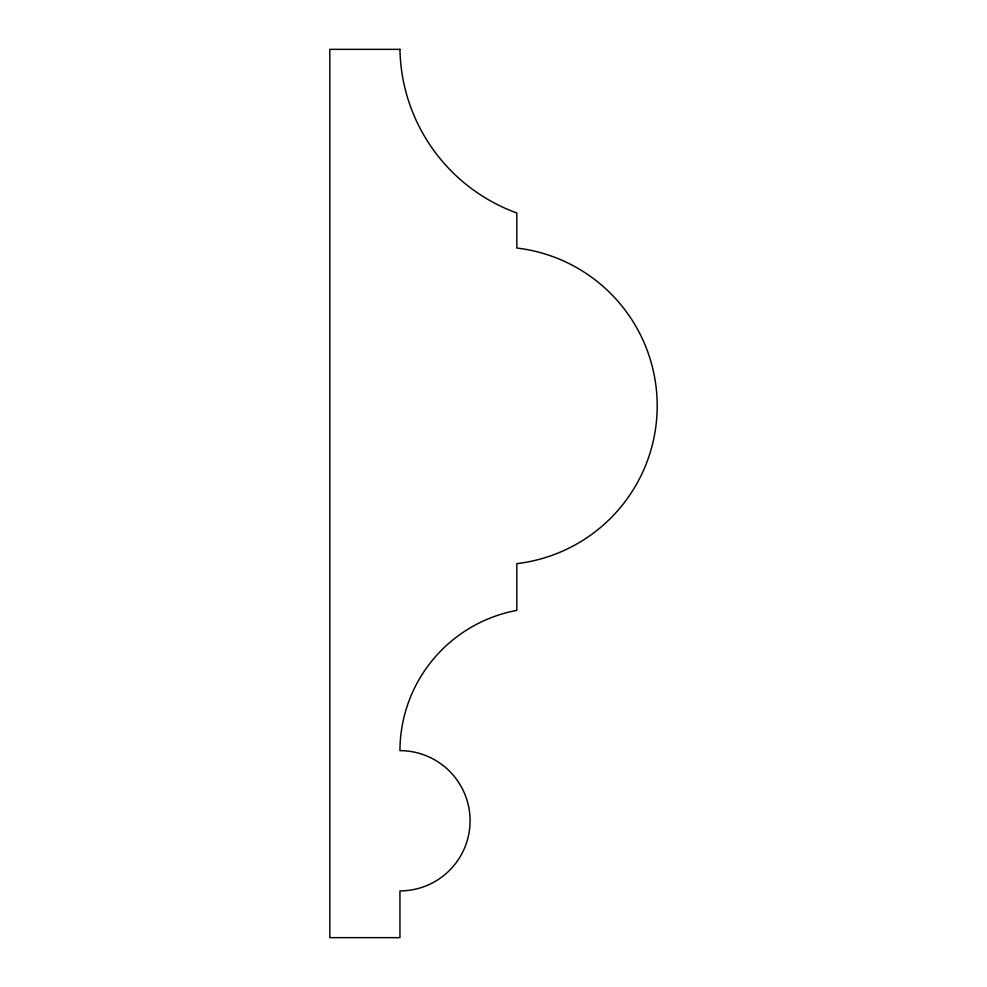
<?xml version="1.0" encoding="UTF-8"?>
<svg xmlns="http://www.w3.org/2000/svg" width="987" height="987" viewBox="0 0 987 987"><rect width="100%" height="100%" fill="white"/><g stroke="black" fill="none" stroke-linecap="round" stroke-linejoin="round"><path stroke-width="1.48" d="M399.945 49.35L329.806 49.35L329.806 937.65L399.945 937.65L399.945 890.903A70.126 70.126 0 0 0 470.071 820.765A70.126 70.126 0 0 0 399.945 750.638A142.992 142.992 0 0 1 516.818 610.385L516.818 563.626A158.87 158.87 0 0 0 516.818 248.045L516.818 212.982A177.475 177.475 0 0 1 399.945 49.35"/></g></svg>
